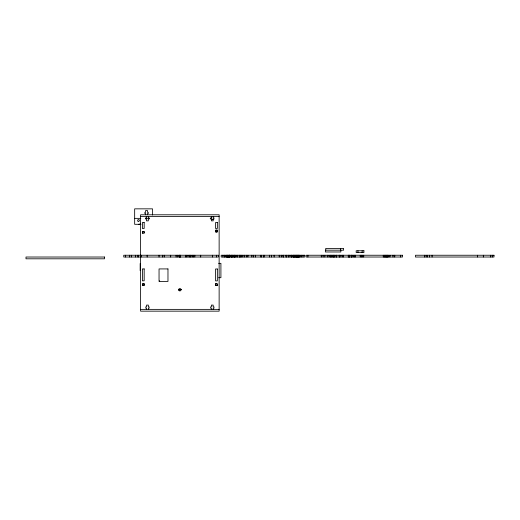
<?xml version="1.0" encoding="UTF-8"?>
<svg xmlns="http://www.w3.org/2000/svg" width="520" height="520" viewBox="0 0 520 520"><rect width="100%" height="100%" fill="white"/><g stroke="black" fill="none" stroke-linecap="round" stroke-linejoin="round"><path stroke-width="0.78" d="M140.608 216.573L219.135 216.573M134.66 218.361L140.849 218.361M145.49 218.361L149.357 218.361M210.21 218.361L211.4 218.361L211.4 216.573M211.283 219.55L213.064 219.55L213.064 218.777M141.005 224.308L134.66 224.308L134.66 208.845L152.51 208.845L152.51 215.026M215.566 230.256L217.347 230.256M218.621 263.347L220.916 263.347L220.916 277.687L218.621 277.687M215.566 283.855L217.347 283.797L217.347 285.578L215.566 285.578L215.566 283.797M178.444 289.445L181.578 289.445M178.458 289.744L180.85 289.744M140.608 309.374L219.135 309.374M492.213 255.242L492.213 257.023M490.432 255.242L490.432 257.023M483.353 255.242L483.353 257.023M477.406 255.242L477.406 257.023M432.075 255.242L432.075 257.023M429.5 255.242L429.5 257.023M427.375 255.242L427.375 257.023M426.127 255.242L426.127 257.023M424.398 255.242L424.398 257.023M400.699 255.242L400.699 257.023M394.751 255.242L394.751 257.023M392.971 255.242L392.971 257.023M389.994 255.242L389.994 257.023M388.804 255.242L388.804 257.023M387.79 255.242L387.79 257.023M387.082 255.242L387.082 257.023M387.017 255.242L387.017 257.023M386.601 255.242L386.601 257.023M385.827 255.242L385.827 257.023M385.294 255.242L385.294 257.023M384.521 255.242L384.521 257.023M384.046 255.242L384.046 257.023M383.272 255.242L383.272 257.023M363.701 255.242L363.701 257.023M362.128 250.776L362.128 252.564M362.037 255.242L362.037 257.023M361.913 255.242L361.913 257.023M360.25 255.242L360.25 257.023M357.962 250.776L357.962 252.564M355.55 255.242L355.55 257.023M354.178 255.242L354.178 257.023M353.925 255.242L353.925 257.023M352.099 255.242L352.099 257.023M351.325 255.242L351.325 257.023M351.208 255.242L351.208 257.023M349.544 255.242L349.544 257.023M349.421 255.242L349.421 257.023M348.771 255.242L348.771 257.023M348.296 255.242L348.296 257.023M343.597 255.242L343.597 257.023M342.713 255.242L342.713 257.023M340.932 255.242L340.932 257.023M340.847 250.185L340.847 251.972L325.377 251.972L325.377 250.185L343.603 250.185L343.603 248.397L325.761 248.397L325.761 250.185M340.632 248.397L340.632 250.185M339.593 255.242L339.593 257.023M339.144 255.242L339.144 257.023M336.765 255.242L336.765 257.023M336.394 255.242L336.394 257.023M334.978 255.242L334.978 257.023M334.197 255.242L334.197 257.023M333.788 255.242L333.788 257.023M333.424 255.242L333.482 257.023M332.449 255.242L332.449 257.023M331.695 255.242L331.695 257.023M330.922 255.242L330.922 257.023M330.219 255.242L330.219 257.023M329.03 255.242L329.03 257.023M327.249 255.242L327.249 257.023M324.87 255.242L324.87 257.023M323.083 255.242L323.083 257.023M321.302 255.242L321.302 257.023M307.905 255.242L307.905 257.023M303.017 255.242L303.017 257.023M301.23 255.242L301.23 257.023M299.956 255.242L299.956 257.023M299.695 255.242L299.624 257.023M298.851 255.242L298.851 257.023M298.259 255.242L298.259 257.023M298.175 255.242L298.175 257.023M297.914 255.242L297.914 257.023M297.128 255.242L297.128 257.023M297.07 255.242L297.07 257.023M296.985 255.242L296.985 257.023M296.296 255.242L296.355 257.023M296.127 255.242L296.127 257.023M295.672 255.242L295.672 257.023M295.197 255.242L295.197 257.023M294.522 255.242L294.522 257.023M294.151 255.242L294.151 257.023M293.891 255.242L293.891 257.023M293.748 255.242L293.748 257.023M293.15 255.242L293.15 257.023M291.961 255.242L291.961 257.023M291.187 255.242L291.252 257.023M291.115 255.242L291.115 257.023M289.048 255.242L289.048 257.023M288.204 255.242L288.204 257.023M286.358 255.242L286.358 257.023M286.013 255.242L286.013 257.023M283.303 255.242L283.303 257.023M283.101 255.242L283.101 257.023M281.255 255.242L281.255 257.023M279.221 255.242L279.221 257.023M274.118 255.242L274.118 257.023M271.401 255.242L271.401 257.023M269.62 255.242L269.62 257.023M264.147 255.242L264.147 257.023M263.374 255.242L263.374 257.023M261.586 255.242L261.586 257.023M260.812 255.242L260.812 257.023M255.339 255.242L255.339 257.023M253.558 255.242L253.558 257.023M251.856 255.242L251.856 257.023M247.942 255.242L247.942 257.023M246.753 255.242L246.753 257.023M244.719 255.242L244.719 257.023M242.873 255.242L242.873 257.023M241.664 255.242L241.664 257.023M240.208 255.242L240.208 257.023M239.961 255.242L239.961 257.023M239.616 255.242L239.616 257.023M237.77 255.242L237.77 257.023M236.925 255.242L236.925 257.023M235.709 255.242L235.709 257.023M234.858 255.242L234.858 257.023M234.786 255.242L234.728 257.023M234.013 255.242L234.013 257.023M233.955 255.242L233.955 257.023M232.823 255.242L232.823 257.023M232.225 255.242L232.225 257.023M231.822 255.242L231.822 257.023M231.452 255.242L231.452 257.023M231.075 255.242L231.075 257.023M229.847 255.242L229.847 257.023M229.762 255.242L229.762 257.023M229.678 255.242L229.678 257.023M229.619 255.242L229.619 257.023M229.287 255.242L229.287 257.023M228.066 255.242L228.066 257.023M227.981 255.242L227.981 257.023M227.714 255.242L227.714 257.023M227.123 255.242L227.123 257.023M226.792 255.242L226.792 257.023M226.278 255.242L226.35 257.023M225.004 255.242L225.004 257.023M224.744 255.242L224.744 257.023M222.957 255.242L222.957 257.023M216.541 255.242L216.541 257.023M213.181 216.573L213.181 217.763L213.954 217.763L213.954 219.076L213.181 219.076L213.181 220.857L211.4 220.857L211.4 219.076L210.685 219.076L210.685 217.763L211.458 217.763L211.458 216.573M213.181 309.374L213.181 308.185L213.954 308.185L213.954 306.878L213.181 306.878L213.181 305.091L211.4 305.091L211.4 306.878L210.626 306.878L210.626 308.185L211.4 308.185L211.4 309.374M212.589 255.242L212.589 257.023M200.694 255.242L200.694 257.023M194.831 255.242L194.831 257.023M193.518 255.242L193.518 257.023M192.744 255.242L192.744 257.023M190.964 255.242L190.964 257.023M190.19 255.242L190.19 257.023M189.475 255.242L189.475 257.023M187.987 255.242L187.987 257.023M186.498 255.242L186.498 257.023M185.627 255.242L185.627 257.023M180.55 255.242L180.55 257.023M179.264 255.242L179.264 257.023M177.814 255.242L177.814 257.023M176.092 255.242L176.092 257.023M170.677 255.242L170.677 257.023M164.19 255.242L164.19 257.023M162.409 255.242L162.409 257.023M159.647 280.761L159.647 281.418M159.048 255.242L159.048 257.023M148.285 216.573L148.285 217.763L149.058 217.763L149.058 219.076L148.285 219.076L148.285 220.857L146.497 220.857L146.497 219.076L145.788 219.076L145.788 217.763L146.562 217.763L146.562 216.573M148.343 309.374L148.343 308.185L149.117 308.185L149.117 306.878L148.343 306.878L148.343 305.091L146.562 305.091L146.562 306.878L145.788 306.878L145.788 308.185L146.562 308.185L146.562 309.374M147.453 214.792L147.453 213.603L148.226 213.603L148.226 212.29L147.453 212.29L147.453 210.509L145.665 210.509L145.665 212.29L144.892 212.29L144.892 213.603L145.665 213.603L145.665 214.792M147.154 255.242L147.154 257.023M144.177 233.233L144.177 231.446L142.395 231.446L142.395 233.233M141.173 255.242L141.173 257.023M140.608 255.307L140.608 214.792L219.135 214.792L219.135 311.155L140.608 311.155L140.608 256.919M140.4 255.242L140.4 257.023M140.166 263.51L140.166 270.647M138.613 255.242L138.613 257.023M137.839 255.242L137.839 257.023M135.642 255.242L135.642 257.023M131.476 255.242L131.476 257.023M129.688 255.242L129.688 257.023M125.528 255.242L125.528 257.023M140.459 223.789A3.868 3.868 0 0 1 138.528 224.308M180.642 256.581A0.891 0.891 0 0 1 179.101 256.581M179.238 255.502A0.891 0.891 0 0 1 180.505 255.502M144.177 222.521L142.395 222.521L142.395 228.475L144.177 228.475L144.177 222.521M217.347 222.521L215.566 222.521L215.566 228.475L217.347 228.475L217.347 222.521M217.347 230.197L215.566 230.197L215.566 231.985L217.347 231.985L217.347 230.197M363.916 250.776L356.181 250.776L356.181 252.564L363.916 252.564L363.916 250.776M218.328 255.242L123.741 255.242L123.741 257.023L218.328 257.023L218.328 255.242M304.798 255.242L221.175 255.242L221.175 257.023L304.798 257.023L304.798 255.242M402.487 255.242L306.118 255.242L306.118 257.023L402.487 257.023L402.487 255.242M494 255.242L415.48 255.242L415.48 257.023L494 257.023L494 255.242M104.52 257.023L26 257.023L26 258.811L104.52 258.811L104.52 257.023M144.177 268.925L142.395 268.925L142.395 280.82L144.177 280.82L144.177 268.925M167.973 268.925L159.048 268.925L159.048 281.418L167.973 281.418L167.973 268.925M217.347 268.983L215.566 268.983L215.566 280.878L217.347 280.878L217.347 268.983M144.177 283.797L142.395 283.797L142.395 285.578L144.177 285.578L144.177 283.797M228.904 257.023L228.904 255.242L228.846 257.023M138.079 221.214A0.891 0.891 0 0 0 139.419 220.441A0.891 0.891 0 0 0 138.079 219.667A0.891 0.891 0 0 0 138.079 221.214M216.008 231.862A0.891 0.891 0 0 0 217.347 231.088A0.891 0.891 0 0 0 216.008 230.315A0.891 0.891 0 0 0 216.008 231.862M216.008 285.461A0.891 0.891 0 0 0 217.347 284.687A0.891 0.891 0 0 0 216.008 283.913A0.891 0.891 0 0 0 216.008 285.461M142.844 233.109A0.891 0.891 0 0 0 144.177 232.336A0.891 0.891 0 0 0 142.844 231.569A0.891 0.891 0 0 0 142.844 233.109M142.844 285.461A0.891 0.891 0 0 0 144.177 284.687A0.891 0.891 0 0 0 142.844 283.913A0.891 0.891 0 0 0 142.844 285.461M179.03 290.583A1.19 1.19 0 0 0 181.019 290.05A1.19 1.19 0 0 0 179.562 288.594A1.19 1.19 0 0 0 179.03 290.583"/></g></svg>
